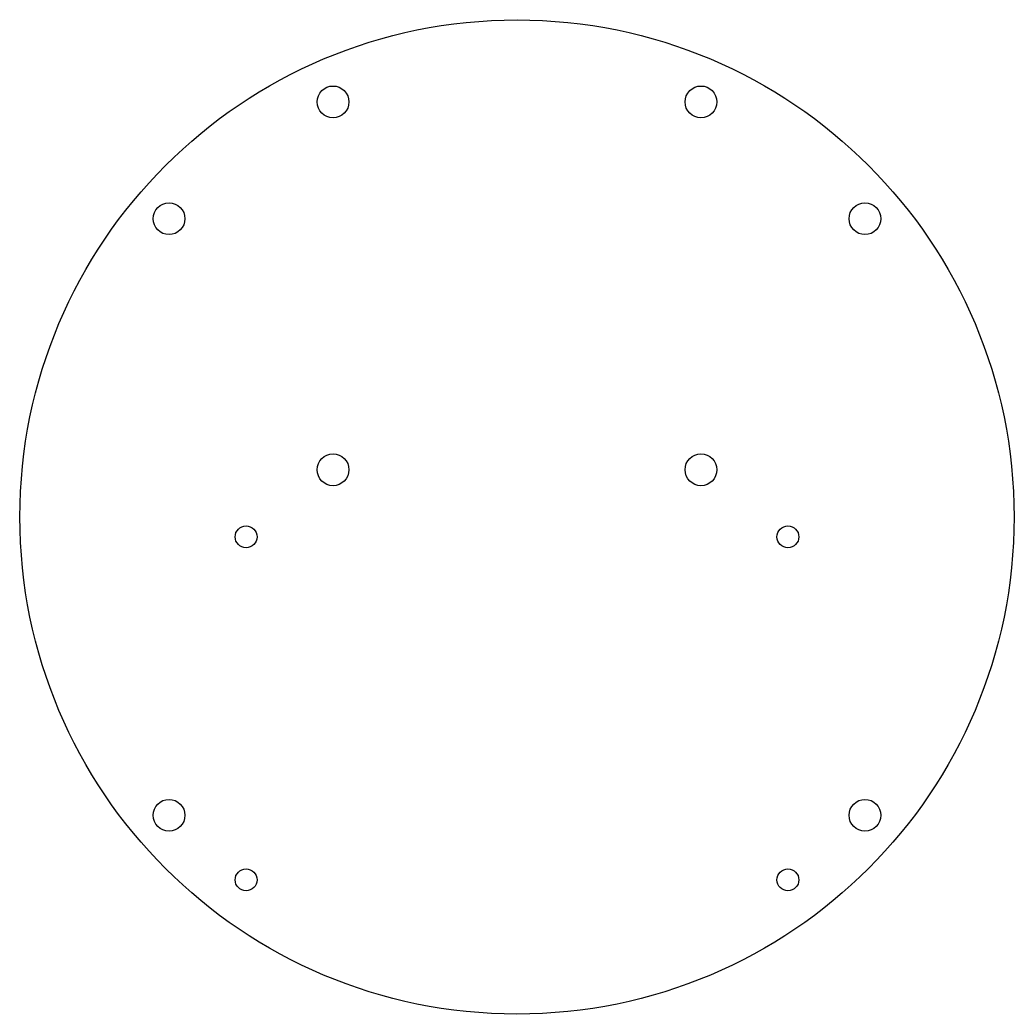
# Model space of a CAD drawing. Header units: millimetres. Extents: x -50 to 50, y -50 to 50.
import ezdxf

# ---------------------------------------------------------------- set-up
doc = ezdxf.new("R2010")
doc.units = ezdxf.units.MM

msp = doc.modelspace()

# ---------------------------------------------------------------- linework, layer by layer
at = {"color": 7, "linetype": 'Continuous', "lineweight": 25}
for centre, radius in [((0, 0), 50), ((-18.5, 41.75), 1.6), ((18.5, 41.75), 1.6), ((-35, 30), 1.6), ((35, 30), 1.6), ((-18.5, 4.75), 1.6), ((18.5, 4.75), 1.6), ((-27.25, -2), 1.1), ((27.25, -2), 1.1), ((-35, -30), 1.6), ((35, -30), 1.6), ((-27.25, -36.5), 1.1), ((27.25, -36.5), 1.1)]:
    msp.add_circle(centre, radius, dxfattribs=at)

doc.saveas('drawing.dxf')
